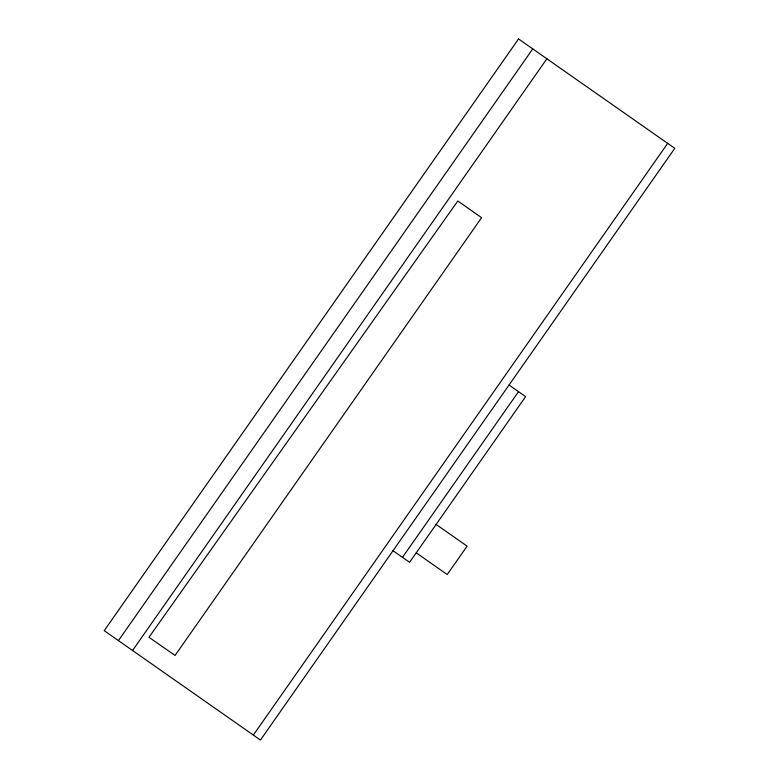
<?xml version="1.0" encoding="UTF-8"?>
<svg xmlns="http://www.w3.org/2000/svg" width="779" height="779" viewBox="0 0 779 779"><rect width="100%" height="100%" fill="white"/><g stroke="black" fill="none" stroke-linecap="round" stroke-linejoin="round"><path stroke-width="1.17" d="M118.427 640.611L532.758 48.892M132.547 650.494L546.877 58.776M253.341 735.074L667.671 143.355M402.5 557.326L518.502 391.652M509.038 385.021L525.611 396.618L409.598 562.302L393.025 550.704M436.113 524.433L467.108 546.137L447.224 574.532L416.229 552.837M518.551 38.95L104.23 630.669L260.449 740.05L674.77 148.331L518.551 38.95M481.607 217.662L175.061 655.451L148.974 637.29L457.809 201.001L481.607 217.662"/></g></svg>
